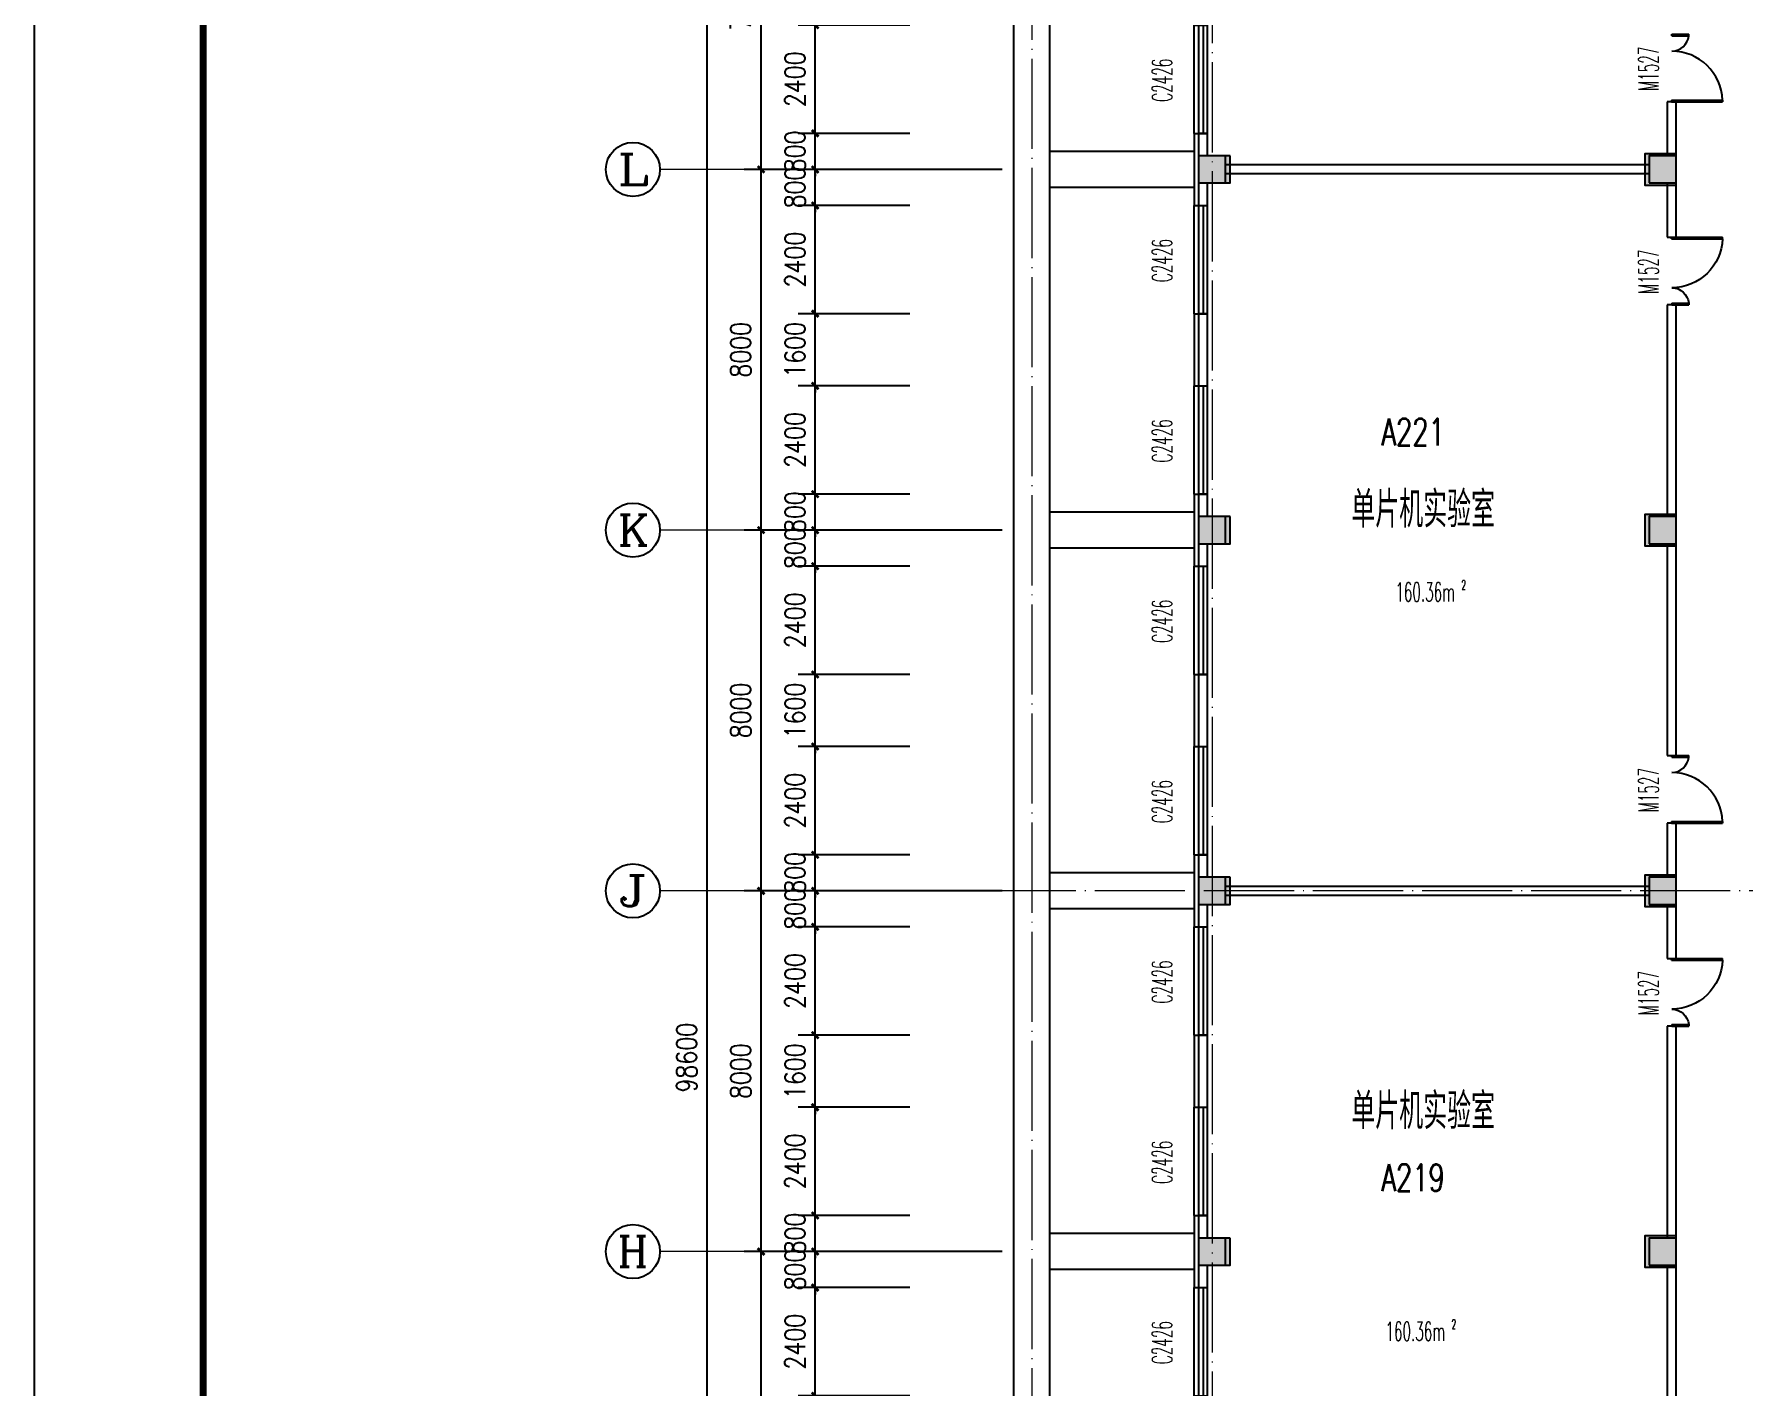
# Model space of a CAD drawing. Extents: x 1417642 to 3570900, y 124798 to 1191112.
# Drawn here: x 1417642 to 1455579, y 564771 to 594771 of the extents above; entities that cross this region are included whole.
import ezdxf
from ezdxf.enums import TextEntityAlignment as Align

# ---------------------------------------------------------------- set-up
doc = ezdxf.new("R2010")
doc.units = 0
doc.header["$LTSCALE"] = 1000
doc.header["$MEASUREMENT"] = 0
doc.linetypes.add('DOTE', pattern=[2.42, 2, -0.2, 0.02, -0.2])
doc.layers.get('0').update_dxf_attribs({"linetype": 'CONTINUOUS'})
doc.layers.get('Defpoints').update_dxf_attribs({"linetype": 'CONTINUOUS'})
for name, color, linetype in [('AXIS', 3, 'CONTINUOUS'), ('AXIS_TEXT', 7, 'CONTINUOUS'), ('colu', 2, 'CONTINUOUS'), ('COLUMN', 9, 'CONTINUOUS'), ('DOTE', 1, 'DOTE'), ('PUB_DIM', 3, 'CONTINUOUS'), ('PUB_HATCH', 8, 'CONTINUOUS'), ('PUB_TEXT', 40, 'CONTINUOUS'), ('PUB_TITLE', 4, 'CONTINUOUS'), ('SPACE', 7, 'CONTINUOUS'), ('STAIR', 2, 'CONTINUOUS'), ('SURFACE', 6, 'CONTINUOUS'), ('tiaozheng', 20, 'CONTINUOUS'), ('WALL', 4, 'CONTINUOUS'), ('WINDOW', 2, 'CONTINUOUS'), ('WINDOW_TEXT', 7, 'CONTINUOUS'), ('填充', 252, 'CONTINUOUS'), ('柱填充', 8, 'CONTINUOUS'), ('立面造型', 40, 'CONTINUOUS')]:
    doc.layers.add(name, color=color, linetype=linetype)
doc.styles.add('_TCH_AXIS', font='COMPLEX', dxfattribs={"bigfont": 'GBCBIG'})
doc.styles.add('_TCH_SPACE', font='ROMANS', dxfattribs={"width": 0.7, "height": 5, "bigfont": 'Z'})
doc.styles.add('_TCH_WINDOW', font='ROMANS.shx', dxfattribs={"width": 0.7, "height": 400, "bigfont": 'Z.shx'})
doc.styles.add('DIM_FONT', font='SIMPLEX.shx', dxfattribs={"width": 0.8})
doc.styles.add('Z', font='ROMANS', dxfattribs={"width": 0.7, "bigfont": 'Z'})
doc.dimstyles.new('DIMN150', dxfattribs={"dimscale": 1.5, "dimtxt": 300, "dimasz": 100, "dimexe": 250, "dimexo": 300, "dimgap": 150, "dimtad": 1, "dimdec": 0, "dimzin": 0, "dimdsep": 46, "dimtxsty": 'DIM_FONT', "dimblk": 'ARCHTICK', "dimcen": 0.09, "dimdle": 1.5, "dimclrt": 7, "dimazin": 2, "dimtfac": 1, "dimtdec": 0, "dimtix": 1, "dimtmove": 2, "dimatfit": 3, "dimldrblk": 'ARCHTICK', "dimfxl": 1, "dimtolj": 1, "dimtzin": 0, "dimarcsym": 0})

# ---------------------------------------------------------------- blocks, each defined once
blk = doc.blocks.new('896')
at = {"layer": '柱填充'}
h = blk.add_hatch(color=256, dxfattribs=at)
h.paths.add_polyline_path([(1580873, 568265), (1580873, 568965), (1580273, 568965), (1580273, 568265)])
h.paths.add_polyline_path([(1572873, 568265), (1572873, 568965), (1572273, 568965), (1572273, 568265)])
h.paths.add_polyline_path([(1564873, 568265), (1564873, 568965), (1564273, 568965), (1564273, 568265)])
h.paths.add_polyline_path([(1556873, 568265), (1556873, 568965), (1556273, 568965), (1556273, 568265)])
h.paths.add_polyline_path([(1546873, 568265), (1546873, 568965), (1546273, 568965), (1546273, 568265)])
h.paths.add_polyline_path([(1536873, 568265), (1536873, 568965), (1536273, 568965), (1536273, 568265)])
h.paths.add_polyline_path([(1533273, 568265), (1533273, 568965), (1532673, 568965), (1532673, 568265)])
h.paths.add_polyline_path([(1523273, 568365), (1523273, 568965), (1522673, 568965), (1522673, 568365)])
h.paths.add_polyline_path([(1590123, 558965), (1589423, 558965), (1589423, 558365), (1590123, 558365)])
h.paths.add_polyline_path([(1580923, 558365), (1580923, 559065), (1580223, 559065), (1580223, 558365)])
h.paths.add_polyline_path([(1572923, 558365), (1572923, 559065), (1572223, 559065), (1572223, 558365)])
h.paths.add_polyline_path([(1564923, 558365), (1564923, 559065), (1564223, 559065), (1564223, 558365)])
h.paths.add_polyline_path([(1556923, 558365), (1556923, 559065), (1556223, 559065), (1556223, 558365)])
h.paths.add_polyline_path([(1546923, 558365), (1546923, 559065), (1546223, 559065), (1546223, 558365)])
h.paths.add_polyline_path([(1536873, 558365), (1536873, 558965), (1536273, 558965), (1536273, 558365)])
h.paths.add_polyline_path([(1533273, 558365), (1533273, 558965), (1532673, 558965), (1532673, 558365)])
h.paths.add_polyline_path([(1523372, 558965), (1522672, 558965), (1522672, 558365), (1523372, 558365)])
h.paths.add_polyline_path([(1590123, 554765), (1590123, 555365), (1589523, 555365), (1589523, 554765)])
h.paths.add_polyline_path([(1580873, 554765), (1580873, 555365), (1580273, 555365), (1580273, 554765)])
h.paths.add_polyline_path([(1572873, 554765), (1572873, 555365), (1572273, 555365), (1572273, 554765)])
h.paths.add_polyline_path([(1564873, 554765), (1564873, 555365), (1564273, 555365), (1564273, 554765)])
h.paths.add_polyline_path([(1556873, 554765), (1556873, 555365), (1556273, 555365), (1556273, 554765)])
h.paths.add_polyline_path([(1546873, 554765), (1546873, 555365), (1546273, 555365), (1546273, 554765)])
h.paths.add_polyline_path([(1536873, 554765), (1536873, 555365), (1536273, 555365), (1536273, 554765)])
h.paths.add_polyline_path([(1533273, 554765), (1533273, 555365), (1532673, 555365), (1532673, 554765)])
h.paths.add_polyline_path([(1523372, 555365), (1522672, 555365), (1522672, 554765), (1523372, 554765)])
h.paths.add_polyline_path([(1590123, 546765), (1590123, 547365), (1589523, 547365), (1589523, 546765)])
h.paths.add_polyline_path([(1580873, 546765), (1580873, 547365), (1580273, 547365), (1580273, 546765)])
h.paths.add_polyline_path([(1572873, 546765), (1572873, 547365), (1572273, 547365), (1572273, 546765)])
h.paths.add_polyline_path([(1564873, 546765), (1564873, 547365), (1564273, 547365), (1564273, 546765)])
h.paths.add_polyline_path([(1556873, 546765), (1556873, 547365), (1556273, 547365), (1556273, 546765)])
h.paths.add_polyline_path([(1546873, 546715), (1546873, 547415), (1546173, 547415), (1546173, 546715)])
h.paths.add_polyline_path([(1536973, 546715), (1536973, 547415), (1536273, 547415), (1536273, 546715)])
h.paths.add_polyline_path([(1533273, 546715), (1533273, 547415), (1532573, 547415), (1532573, 546715)])
h.paths.add_polyline_path([(1523372, 547365), (1522672, 547365), (1522672, 546765), (1523372, 546765)])
h.paths.add_polyline_path([(1546873, 539365), (1546173, 539365), (1546173, 538765), (1546873, 538765)])
h.paths.add_polyline_path([(1536973, 538715), (1536973, 539415), (1536273, 539415), (1536273, 538715)])
h.paths.add_polyline_path([(1533273, 538715), (1533273, 539415), (1532573, 539415), (1532573, 538715)])
h.paths.add_polyline_path([(1523372, 539365), (1522672, 539365), (1522672, 538765), (1523372, 538765)])
h.paths.add_polyline_path([(1546873, 531365), (1546173, 531365), (1546173, 530765), (1546873, 530765)])
h.paths.add_polyline_path([(1536973, 530715), (1536973, 531415), (1536273, 531415), (1536273, 530715)])
h.paths.add_polyline_path([(1533273, 530715), (1533273, 531415), (1532573, 531415), (1532573, 530715)])
h.paths.add_polyline_path([(1523372, 531365), (1522672, 531365), (1522672, 530765), (1523372, 530765)])
h.paths.add_polyline_path([(1546873, 523365), (1546173, 523365), (1546173, 522765), (1546873, 522765)])
h.paths.add_polyline_path([(1536973, 522715), (1536973, 523415), (1536273, 523415), (1536273, 522715)])
h.paths.add_polyline_path([(1533273, 522715), (1533273, 523415), (1532573, 523415), (1532573, 522715)])
h.paths.add_polyline_path([(1523372, 523365), (1522672, 523365), (1522672, 522765), (1523372, 522765)])
h.paths.add_polyline_path([(1546873, 515365), (1546173, 515365), (1546173, 514765), (1546873, 514765)])
h.paths.add_polyline_path([(1536973, 514715), (1536973, 515415), (1536273, 515415), (1536273, 514715)])
h.paths.add_polyline_path([(1533273, 514715), (1533273, 515415), (1532573, 515415), (1532573, 514715)])
h.paths.add_polyline_path([(1523372, 515365), (1522672, 515365), (1522672, 514765), (1523372, 514765)])
h.paths.add_polyline_path([(1546873, 507365), (1546173, 507365), (1546173, 506765), (1546873, 506765)])
h.paths.add_polyline_path([(1536973, 506715), (1536973, 507415), (1536273, 507415), (1536273, 506715)])
h.paths.add_polyline_path([(1533273, 506715), (1533273, 507415), (1532573, 507415), (1532573, 506715)])
h.paths.add_polyline_path([(1523372, 507365), (1522672, 507365), (1522672, 506765), (1523372, 506765)])
h.paths.add_polyline_path([(1546873, 499365), (1546173, 499365), (1546173, 498765), (1546873, 498765)])
h.paths.add_polyline_path([(1536973, 498715), (1536973, 499415), (1536273, 499415), (1536273, 498715)])
h.paths.add_polyline_path([(1533273, 498715), (1533273, 499415), (1532573, 499415), (1532573, 498715)])
h.paths.add_polyline_path([(1523372, 499365), (1522672, 499365), (1522672, 498765), (1523372, 498765)])
h.paths.add_polyline_path([(1546873, 490765), (1546873, 491365), (1546273, 491365), (1546273, 490765)])
h.paths.add_polyline_path([(1536873, 490765), (1536873, 491365), (1536273, 491365), (1536273, 490765)])
h.paths.add_polyline_path([(1533273, 490765), (1533273, 491365), (1532673, 491365), (1532673, 490765)])
h.paths.add_polyline_path([(1523273, 490765), (1523273, 491365), (1522673, 491365), (1522673, 490765)])
at = {"layer": 'colu'}
for points in [[(1523372, 539365), (1522672, 539365), (1522672, 538765), (1523372, 538765)], [(1533273, 538715), (1533273, 539415), (1532573, 539415), (1532573, 538715)], [(1523372, 531365), (1522672, 531365), (1522672, 530765), (1523372, 530765)], [(1533273, 530715), (1533273, 531415), (1532573, 531415), (1532573, 530715)], [(1523372, 523365), (1522672, 523365), (1522672, 522765), (1523372, 522765)], [(1533273, 522715), (1533273, 523415), (1532573, 523415), (1532573, 522715)], [(1523372, 515365), (1522672, 515365), (1522672, 514765), (1523372, 514765)], [(1533273, 514715), (1533273, 515415), (1532573, 515415), (1532573, 514715)]]:
    blk.add_lwpolyline(points, close=True, dxfattribs=at)
blk = doc.blocks.new('_ArchTick')
at = {"color": 0, "linetype": 'ByBlock', "const_width": 0.4}
blk.add_lwpolyline([(-0.5, -0.5), (0.5, 0.5)], dxfattribs=at)
blk = doc.blocks.new('*D2823')
at = {"layer": 'Defpoints', "color": 0}
for p in [(1432572, 621371), (1436080, 621371), (1436080, 522771)]:
    blk.add_point(p, dxfattribs=at)
at = {"layer": 'PUB_DIM', "color": 0, "lineweight": -2}
for p, q in [((1435630, 621371), (1432197, 621371)), ((1432572, 522769), (1432572, 621373)), ((1435630, 522771), (1432197, 522771))]:
    blk.add_line(p, q, dxfattribs=at)
at = {"layer": 'PUB_DIM', "color": 0, "lineweight": -2, "xscale": 150, "yscale": 150, "zscale": 150}
for p, rotation in [((1432572, 621371), 90), ((1432572, 522771), 270)]:
    blk.add_blockref('_ArchTick', p, dxfattribs=dict(at, rotation=rotation))
at = {"layer": 'PUB_DIM', "color": 7, "insert": (1432122, 572071), "char_height": 450, "attachment_point": 5, "rotation": 90, "style": 'DIM_FONT'}
blk.add_mtext('\\A1;98600', dxfattribs=at)
blk = doc.blocks.new('*D2828')
at = {"layer": 'AXIS', "color": 0, "lineweight": -2}
for p, q in [((1439121, 599171), (1433397, 599171)), ((1433772, 591769), (1433772, 599173)), ((1439121, 591771), (1433397, 591771))]:
    blk.add_line(p, q, dxfattribs=at)
at = {"layer": 'Defpoints', "color": 0}
for p in [(1433772, 599171), (1439571, 599171), (1439571, 591771)]:
    blk.add_point(p, dxfattribs=at)
at = {"layer": 'AXIS', "color": 0, "lineweight": -2, "xscale": 150, "yscale": 150, "zscale": 150}
for p, rotation in [((1433772, 599171), 90), ((1433772, 591771), 270)]:
    blk.add_blockref('_ArchTick', p, dxfattribs=dict(at, rotation=rotation))
at = {"layer": 'AXIS', "color": 7, "insert": (1433322, 595471), "char_height": 450, "attachment_point": 5, "rotation": 90, "style": 'DIM_FONT'}
blk.add_mtext('\\A1;7400', dxfattribs=at)
blk = doc.blocks.new('*D2829')
at = {"layer": 'AXIS', "color": 0, "lineweight": -2}
for p, q in [((1439121, 591771), (1433397, 591771)), ((1433772, 583769), (1433772, 591773)), ((1439121, 583771), (1433397, 583771))]:
    blk.add_line(p, q, dxfattribs=at)
at = {"layer": 'Defpoints', "color": 0}
for p in [(1433772, 591771), (1439571, 591771), (1439571, 583771)]:
    blk.add_point(p, dxfattribs=at)
at = {"layer": 'AXIS', "color": 0, "lineweight": -2, "xscale": 150, "yscale": 150, "zscale": 150}
for p, rotation in [((1433772, 591771), 90), ((1433772, 583771), 270)]:
    blk.add_blockref('_ArchTick', p, dxfattribs=dict(at, rotation=rotation))
at = {"layer": 'AXIS', "color": 7, "insert": (1433322, 587771), "char_height": 450, "attachment_point": 5, "rotation": 90, "style": 'DIM_FONT'}
blk.add_mtext('\\A1;8000', dxfattribs=at)
blk = doc.blocks.new('*D2830')
at = {"layer": 'AXIS', "color": 0, "lineweight": -2}
for p, q in [((1439121, 583771), (1433397, 583771)), ((1433772, 575769), (1433772, 583773)), ((1439121, 575771), (1433397, 575771))]:
    blk.add_line(p, q, dxfattribs=at)
at = {"layer": 'Defpoints', "color": 0}
for p in [(1433772, 583771), (1439571, 583771), (1439571, 575771)]:
    blk.add_point(p, dxfattribs=at)
at = {"layer": 'AXIS', "color": 0, "lineweight": -2, "xscale": 150, "yscale": 150, "zscale": 150}
for p, rotation in [((1433772, 583771), 90), ((1433772, 575771), 270)]:
    blk.add_blockref('_ArchTick', p, dxfattribs=dict(at, rotation=rotation))
at = {"layer": 'AXIS', "color": 7, "insert": (1433322, 579771), "char_height": 450, "attachment_point": 5, "rotation": 90, "style": 'DIM_FONT'}
blk.add_mtext('\\A1;8000', dxfattribs=at)
blk = doc.blocks.new('*D2831')
at = {"layer": 'AXIS', "color": 0, "lineweight": -2}
for p, q in [((1439121, 575771), (1433397, 575771)), ((1433772, 567769), (1433772, 575773)), ((1439121, 567771), (1433397, 567771))]:
    blk.add_line(p, q, dxfattribs=at)
at = {"layer": 'Defpoints', "color": 0}
for p in [(1433772, 575771), (1439571, 575771), (1439571, 567771)]:
    blk.add_point(p, dxfattribs=at)
at = {"layer": 'AXIS', "color": 0, "lineweight": -2, "xscale": 150, "yscale": 150, "zscale": 150}
for p, rotation in [((1433772, 575771), 90), ((1433772, 567771), 270)]:
    blk.add_blockref('_ArchTick', p, dxfattribs=dict(at, rotation=rotation))
at = {"layer": 'AXIS', "color": 7, "insert": (1433322, 571771), "char_height": 450, "attachment_point": 5, "rotation": 90, "style": 'DIM_FONT'}
blk.add_mtext('\\A1;8000', dxfattribs=at)
blk = doc.blocks.new('*D2832')
at = {"layer": 'AXIS', "color": 0, "lineweight": -2}
for p, q in [((1439121, 567771), (1433397, 567771)), ((1433772, 559769), (1433772, 567773)), ((1439121, 559771), (1433397, 559771))]:
    blk.add_line(p, q, dxfattribs=at)
at = {"layer": 'Defpoints', "color": 0}
for p in [(1433772, 567771), (1439571, 567771), (1439571, 559771)]:
    blk.add_point(p, dxfattribs=at)
at = {"layer": 'AXIS', "color": 0, "lineweight": -2, "xscale": 150, "yscale": 150, "zscale": 150}
for p, rotation in [((1433772, 567771), 90), ((1433772, 559771), 270)]:
    blk.add_blockref('_ArchTick', p, dxfattribs=dict(at, rotation=rotation))
at = {"layer": 'AXIS', "color": 7, "insert": (1433322, 563771), "char_height": 450, "attachment_point": 5, "rotation": 90, "style": 'DIM_FONT'}
blk.add_mtext('\\A1;8000', dxfattribs=at)
blk = doc.blocks.new('*D2843')
at = {"layer": 'Defpoints', "color": 0}
for p in [(1434972, 594971), (1437521, 594971), (1437521, 592571)]:
    blk.add_point(p, dxfattribs=at)
at = {"layer": 'PUB_DIM', "color": 0, "lineweight": -2}
for p, q in [((1437071, 594971), (1434597, 594971)), ((1434972, 592569), (1434972, 594973)), ((1437071, 592571), (1434597, 592571))]:
    blk.add_line(p, q, dxfattribs=at)
at = {"layer": 'PUB_DIM', "color": 0, "lineweight": -2, "xscale": 150, "yscale": 150, "zscale": 150}
for p, rotation in [((1434972, 594971), 90), ((1434972, 592571), 270)]:
    blk.add_blockref('_ArchTick', p, dxfattribs=dict(at, rotation=rotation))
at = {"layer": 'PUB_DIM', "color": 7, "insert": (1434522, 593771), "char_height": 450, "attachment_point": 5, "rotation": 90, "style": 'DIM_FONT'}
blk.add_mtext('\\A1;2400', dxfattribs=at)
blk = doc.blocks.new('*D2844')
at = {"layer": 'Defpoints', "color": 0}
for p in [(1434972, 592571), (1437521, 592571), (1437521, 591771)]:
    blk.add_point(p, dxfattribs=at)
at = {"layer": 'PUB_DIM', "color": 0, "lineweight": -2}
for p, q in [((1437071, 592571), (1434597, 592571)), ((1434972, 592571), (1434972, 592721)), ((1434972, 591771), (1434972, 592571)), ((1437071, 591771), (1434597, 591771)), ((1434972, 591771), (1434972, 591621))]:
    blk.add_line(p, q, dxfattribs=at)
at = {"layer": 'PUB_DIM', "color": 0, "lineweight": -2, "xscale": 150, "yscale": 150, "zscale": 150}
for p, rotation in [((1434972, 592571), 270), ((1434972, 591771), 90)]:
    blk.add_blockref('_ArchTick', p, dxfattribs=dict(at, rotation=rotation))
at = {"layer": 'PUB_DIM', "color": 7, "insert": (1434522, 592171), "char_height": 450, "attachment_point": 5, "rotation": 90, "style": 'DIM_FONT'}
blk.add_mtext('\\A1;800', dxfattribs=at)
blk = doc.blocks.new('*D2845')
at = {"layer": 'Defpoints', "color": 0}
for p in [(1434972, 591771), (1437521, 591771), (1437521, 590971)]:
    blk.add_point(p, dxfattribs=at)
at = {"layer": 'PUB_DIM', "color": 0, "lineweight": -2}
for p, q in [((1434972, 591771), (1434972, 591921)), ((1437071, 591771), (1434597, 591771)), ((1434972, 590971), (1434972, 591771)), ((1437071, 590971), (1434597, 590971)), ((1434972, 590971), (1434972, 590821))]:
    blk.add_line(p, q, dxfattribs=at)
at = {"layer": 'PUB_DIM', "color": 0, "lineweight": -2, "xscale": 150, "yscale": 150, "zscale": 150}
for p, rotation in [((1434972, 591771), 270), ((1434972, 590971), 90)]:
    blk.add_blockref('_ArchTick', p, dxfattribs=dict(at, rotation=rotation))
at = {"layer": 'PUB_DIM', "color": 7, "insert": (1434522, 591371), "char_height": 450, "attachment_point": 5, "rotation": 90, "style": 'DIM_FONT'}
blk.add_mtext('\\A1;800', dxfattribs=at)
blk = doc.blocks.new('*D2846')
at = {"layer": 'Defpoints', "color": 0}
for p in [(1434972, 590971), (1437521, 590971), (1437521, 588571)]:
    blk.add_point(p, dxfattribs=at)
at = {"layer": 'PUB_DIM', "color": 0, "lineweight": -2}
for p, q in [((1437071, 590971), (1434597, 590971)), ((1434972, 588569), (1434972, 590973)), ((1437071, 588571), (1434597, 588571))]:
    blk.add_line(p, q, dxfattribs=at)
at = {"layer": 'PUB_DIM', "color": 0, "lineweight": -2, "xscale": 150, "yscale": 150, "zscale": 150}
for p, rotation in [((1434972, 590971), 90), ((1434972, 588571), 270)]:
    blk.add_blockref('_ArchTick', p, dxfattribs=dict(at, rotation=rotation))
at = {"layer": 'PUB_DIM', "color": 7, "insert": (1434522, 589771), "char_height": 450, "attachment_point": 5, "rotation": 90, "style": 'DIM_FONT'}
blk.add_mtext('\\A1;2400', dxfattribs=at)
blk = doc.blocks.new('*D2847')
at = {"layer": 'Defpoints', "color": 0}
for p in [(1434972, 588571), (1437521, 588571), (1437521, 586971)]:
    blk.add_point(p, dxfattribs=at)
at = {"layer": 'PUB_DIM', "color": 0, "lineweight": -2}
for p, q in [((1437071, 588571), (1434597, 588571)), ((1434972, 588571), (1434972, 588721)), ((1434972, 586971), (1434972, 588571)), ((1437071, 586971), (1434597, 586971)), ((1434972, 586971), (1434972, 586821))]:
    blk.add_line(p, q, dxfattribs=at)
at = {"layer": 'PUB_DIM', "color": 0, "lineweight": -2, "xscale": 150, "yscale": 150, "zscale": 150}
for p, rotation in [((1434972, 588571), 270), ((1434972, 586971), 90)]:
    blk.add_blockref('_ArchTick', p, dxfattribs=dict(at, rotation=rotation))
at = {"layer": 'PUB_DIM', "color": 7, "insert": (1434522, 587771), "char_height": 450, "attachment_point": 5, "rotation": 90, "style": 'DIM_FONT'}
blk.add_mtext('\\A1;1600', dxfattribs=at)
blk = doc.blocks.new('*D2848')
at = {"layer": 'Defpoints', "color": 0}
for p in [(1434972, 586971), (1437521, 586971), (1437521, 584571)]:
    blk.add_point(p, dxfattribs=at)
at = {"layer": 'PUB_DIM', "color": 0, "lineweight": -2}
for p, q in [((1437071, 586971), (1434597, 586971)), ((1434972, 584569), (1434972, 586973)), ((1437071, 584571), (1434597, 584571))]:
    blk.add_line(p, q, dxfattribs=at)
at = {"layer": 'PUB_DIM', "color": 0, "lineweight": -2, "xscale": 150, "yscale": 150, "zscale": 150}
for p, rotation in [((1434972, 586971), 90), ((1434972, 584571), 270)]:
    blk.add_blockref('_ArchTick', p, dxfattribs=dict(at, rotation=rotation))
at = {"layer": 'PUB_DIM', "color": 7, "insert": (1434522, 585771), "char_height": 450, "attachment_point": 5, "rotation": 90, "style": 'DIM_FONT'}
blk.add_mtext('\\A1;2400', dxfattribs=at)
blk = doc.blocks.new('*D2849')
at = {"layer": 'Defpoints', "color": 0}
for p in [(1434972, 584571), (1437521, 584571), (1437521, 583771)]:
    blk.add_point(p, dxfattribs=at)
at = {"layer": 'PUB_DIM', "color": 0, "lineweight": -2}
for p, q in [((1434972, 584571), (1434972, 584721)), ((1437071, 584571), (1434597, 584571)), ((1434972, 583771), (1434972, 584571)), ((1437071, 583771), (1434597, 583771)), ((1434972, 583771), (1434972, 583621))]:
    blk.add_line(p, q, dxfattribs=at)
at = {"layer": 'PUB_DIM', "color": 0, "lineweight": -2, "xscale": 150, "yscale": 150, "zscale": 150}
for p, rotation in [((1434972, 584571), 270), ((1434972, 583771), 90)]:
    blk.add_blockref('_ArchTick', p, dxfattribs=dict(at, rotation=rotation))
at = {"layer": 'PUB_DIM', "color": 7, "insert": (1434522, 584171), "char_height": 450, "attachment_point": 5, "rotation": 90, "style": 'DIM_FONT'}
blk.add_mtext('\\A1;800', dxfattribs=at)
blk = doc.blocks.new('*D2850')
at = {"layer": 'Defpoints', "color": 0}
for p in [(1434972, 583771), (1437521, 583771), (1437521, 582971)]:
    blk.add_point(p, dxfattribs=at)
at = {"layer": 'PUB_DIM', "color": 0, "lineweight": -2}
for p, q in [((1434972, 583771), (1434972, 583921)), ((1437071, 583771), (1434597, 583771)), ((1434972, 582971), (1434972, 583771)), ((1437071, 582971), (1434597, 582971)), ((1434972, 582971), (1434972, 582821))]:
    blk.add_line(p, q, dxfattribs=at)
at = {"layer": 'PUB_DIM', "color": 0, "lineweight": -2, "xscale": 150, "yscale": 150, "zscale": 150}
for p, rotation in [((1434972, 583771), 270), ((1434972, 582971), 90)]:
    blk.add_blockref('_ArchTick', p, dxfattribs=dict(at, rotation=rotation))
at = {"layer": 'PUB_DIM', "color": 7, "insert": (1434522, 583371), "char_height": 450, "attachment_point": 5, "rotation": 90, "style": 'DIM_FONT'}
blk.add_mtext('\\A1;800', dxfattribs=at)
blk = doc.blocks.new('*D2851')
at = {"layer": 'Defpoints', "color": 0}
for p in [(1434972, 582971), (1437521, 582971), (1437521, 580571)]:
    blk.add_point(p, dxfattribs=at)
at = {"layer": 'PUB_DIM', "color": 0, "lineweight": -2}
for p, q in [((1437071, 582971), (1434597, 582971)), ((1434972, 580569), (1434972, 582973)), ((1437071, 580571), (1434597, 580571))]:
    blk.add_line(p, q, dxfattribs=at)
at = {"layer": 'PUB_DIM', "color": 0, "lineweight": -2, "xscale": 150, "yscale": 150, "zscale": 150}
for p, rotation in [((1434972, 582971), 90), ((1434972, 580571), 270)]:
    blk.add_blockref('_ArchTick', p, dxfattribs=dict(at, rotation=rotation))
at = {"layer": 'PUB_DIM', "color": 7, "insert": (1434522, 581771), "char_height": 450, "attachment_point": 5, "rotation": 90, "style": 'DIM_FONT'}
blk.add_mtext('\\A1;2400', dxfattribs=at)
blk = doc.blocks.new('*D2852')
at = {"layer": 'Defpoints', "color": 0}
for p in [(1434972, 580571), (1437521, 580571), (1437521, 578971)]:
    blk.add_point(p, dxfattribs=at)
at = {"layer": 'PUB_DIM', "color": 0, "lineweight": -2}
for p, q in [((1437071, 580571), (1434597, 580571)), ((1434972, 580571), (1434972, 580721)), ((1434972, 578971), (1434972, 580571)), ((1437071, 578971), (1434597, 578971)), ((1434972, 578971), (1434972, 578821))]:
    blk.add_line(p, q, dxfattribs=at)
at = {"layer": 'PUB_DIM', "color": 0, "lineweight": -2, "xscale": 150, "yscale": 150, "zscale": 150}
for p, rotation in [((1434972, 580571), 270), ((1434972, 578971), 90)]:
    blk.add_blockref('_ArchTick', p, dxfattribs=dict(at, rotation=rotation))
at = {"layer": 'PUB_DIM', "color": 7, "insert": (1434522, 579771), "char_height": 450, "attachment_point": 5, "rotation": 90, "style": 'DIM_FONT'}
blk.add_mtext('\\A1;1600', dxfattribs=at)
blk = doc.blocks.new('*D2853')
at = {"layer": 'Defpoints', "color": 0}
for p in [(1434972, 578971), (1437521, 578971), (1437521, 576571)]:
    blk.add_point(p, dxfattribs=at)
at = {"layer": 'PUB_DIM', "color": 0, "lineweight": -2}
for p, q in [((1437071, 578971), (1434597, 578971)), ((1434972, 576569), (1434972, 578973)), ((1437071, 576571), (1434597, 576571))]:
    blk.add_line(p, q, dxfattribs=at)
at = {"layer": 'PUB_DIM', "color": 0, "lineweight": -2, "xscale": 150, "yscale": 150, "zscale": 150}
for p, rotation in [((1434972, 578971), 90), ((1434972, 576571), 270)]:
    blk.add_blockref('_ArchTick', p, dxfattribs=dict(at, rotation=rotation))
at = {"layer": 'PUB_DIM', "color": 7, "insert": (1434522, 577771), "char_height": 450, "attachment_point": 5, "rotation": 90, "style": 'DIM_FONT'}
blk.add_mtext('\\A1;2400', dxfattribs=at)
blk = doc.blocks.new('*D2854')
at = {"layer": 'Defpoints', "color": 0}
for p in [(1434972, 576571), (1437521, 576571), (1437521, 575771)]:
    blk.add_point(p, dxfattribs=at)
at = {"layer": 'PUB_DIM', "color": 0, "lineweight": -2}
for p, q in [((1434972, 576571), (1434972, 576721)), ((1437071, 576571), (1434597, 576571)), ((1434972, 575771), (1434972, 576571)), ((1437071, 575771), (1434597, 575771)), ((1434972, 575771), (1434972, 575621))]:
    blk.add_line(p, q, dxfattribs=at)
at = {"layer": 'PUB_DIM', "color": 0, "lineweight": -2, "xscale": 150, "yscale": 150, "zscale": 150}
for p, rotation in [((1434972, 576571), 270), ((1434972, 575771), 90)]:
    blk.add_blockref('_ArchTick', p, dxfattribs=dict(at, rotation=rotation))
at = {"layer": 'PUB_DIM', "color": 7, "insert": (1434522, 576171), "char_height": 450, "attachment_point": 5, "rotation": 90, "style": 'DIM_FONT'}
blk.add_mtext('\\A1;800', dxfattribs=at)
blk = doc.blocks.new('*D2855')
at = {"layer": 'Defpoints', "color": 0}
for p in [(1434972, 575771), (1437521, 575771), (1437521, 574971)]:
    blk.add_point(p, dxfattribs=at)
at = {"layer": 'PUB_DIM', "color": 0, "lineweight": -2}
for p, q in [((1434972, 575771), (1434972, 575921)), ((1437071, 575771), (1434597, 575771)), ((1434972, 574971), (1434972, 575771)), ((1437071, 574971), (1434597, 574971)), ((1434972, 574971), (1434972, 574821))]:
    blk.add_line(p, q, dxfattribs=at)
at = {"layer": 'PUB_DIM', "color": 0, "lineweight": -2, "xscale": 150, "yscale": 150, "zscale": 150}
for p, rotation in [((1434972, 575771), 270), ((1434972, 574971), 90)]:
    blk.add_blockref('_ArchTick', p, dxfattribs=dict(at, rotation=rotation))
at = {"layer": 'PUB_DIM', "color": 7, "insert": (1434522, 575371), "char_height": 450, "attachment_point": 5, "rotation": 90, "style": 'DIM_FONT'}
blk.add_mtext('\\A1;800', dxfattribs=at)
blk = doc.blocks.new('*D2856')
at = {"layer": 'Defpoints', "color": 0}
for p in [(1434972, 574971), (1437521, 574971), (1437521, 572571)]:
    blk.add_point(p, dxfattribs=at)
at = {"layer": 'PUB_DIM', "color": 0, "lineweight": -2}
for p, q in [((1437071, 574971), (1434597, 574971)), ((1434972, 572569), (1434972, 574973)), ((1437071, 572571), (1434597, 572571))]:
    blk.add_line(p, q, dxfattribs=at)
at = {"layer": 'PUB_DIM', "color": 0, "lineweight": -2, "xscale": 150, "yscale": 150, "zscale": 150}
for p, rotation in [((1434972, 574971), 90), ((1434972, 572571), 270)]:
    blk.add_blockref('_ArchTick', p, dxfattribs=dict(at, rotation=rotation))
at = {"layer": 'PUB_DIM', "color": 7, "insert": (1434522, 573771), "char_height": 450, "attachment_point": 5, "rotation": 90, "style": 'DIM_FONT'}
blk.add_mtext('\\A1;2400', dxfattribs=at)
blk = doc.blocks.new('*D2857')
at = {"layer": 'Defpoints', "color": 0}
for p in [(1434972, 572571), (1437521, 572571), (1437521, 570971)]:
    blk.add_point(p, dxfattribs=at)
at = {"layer": 'PUB_DIM', "color": 0, "lineweight": -2}
for p, q in [((1437071, 572571), (1434597, 572571)), ((1434972, 572571), (1434972, 572721)), ((1434972, 570971), (1434972, 572571)), ((1437071, 570971), (1434597, 570971)), ((1434972, 570971), (1434972, 570821))]:
    blk.add_line(p, q, dxfattribs=at)
at = {"layer": 'PUB_DIM', "color": 0, "lineweight": -2, "xscale": 150, "yscale": 150, "zscale": 150}
for p, rotation in [((1434972, 572571), 270), ((1434972, 570971), 90)]:
    blk.add_blockref('_ArchTick', p, dxfattribs=dict(at, rotation=rotation))
at = {"layer": 'PUB_DIM', "color": 7, "insert": (1434522, 571771), "char_height": 450, "attachment_point": 5, "rotation": 90, "style": 'DIM_FONT'}
blk.add_mtext('\\A1;1600', dxfattribs=at)
blk = doc.blocks.new('*D2858')
at = {"layer": 'Defpoints', "color": 0}
for p in [(1434972, 570971), (1437521, 570971), (1437521, 568571)]:
    blk.add_point(p, dxfattribs=at)
at = {"layer": 'PUB_DIM', "color": 0, "lineweight": -2}
for p, q in [((1437071, 570971), (1434597, 570971)), ((1434972, 568569), (1434972, 570973)), ((1437071, 568571), (1434597, 568571))]:
    blk.add_line(p, q, dxfattribs=at)
at = {"layer": 'PUB_DIM', "color": 0, "lineweight": -2, "xscale": 150, "yscale": 150, "zscale": 150}
for p, rotation in [((1434972, 570971), 90), ((1434972, 568571), 270)]:
    blk.add_blockref('_ArchTick', p, dxfattribs=dict(at, rotation=rotation))
at = {"layer": 'PUB_DIM', "color": 7, "insert": (1434522, 569771), "char_height": 450, "attachment_point": 5, "rotation": 90, "style": 'DIM_FONT'}
blk.add_mtext('\\A1;2400', dxfattribs=at)
blk = doc.blocks.new('*D2859')
at = {"layer": 'Defpoints', "color": 0}
for p in [(1434972, 568571), (1437521, 568571), (1437521, 567771)]:
    blk.add_point(p, dxfattribs=at)
at = {"layer": 'PUB_DIM', "color": 0, "lineweight": -2}
for p, q in [((1434972, 568571), (1434972, 568721)), ((1437071, 568571), (1434597, 568571)), ((1434972, 567771), (1434972, 568571)), ((1437071, 567771), (1434597, 567771)), ((1434972, 567771), (1434972, 567621))]:
    blk.add_line(p, q, dxfattribs=at)
at = {"layer": 'PUB_DIM', "color": 0, "lineweight": -2, "xscale": 150, "yscale": 150, "zscale": 150}
for p, rotation in [((1434972, 568571), 270), ((1434972, 567771), 90)]:
    blk.add_blockref('_ArchTick', p, dxfattribs=dict(at, rotation=rotation))
at = {"layer": 'PUB_DIM', "color": 7, "insert": (1434522, 568171), "char_height": 450, "attachment_point": 5, "rotation": 90, "style": 'DIM_FONT'}
blk.add_mtext('\\A1;800', dxfattribs=at)
blk = doc.blocks.new('*D2860')
at = {"layer": 'Defpoints', "color": 0}
for p in [(1434972, 567771), (1437521, 567771), (1437521, 566971)]:
    blk.add_point(p, dxfattribs=at)
at = {"layer": 'PUB_DIM', "color": 0, "lineweight": -2}
for p, q in [((1434972, 567771), (1434972, 567921)), ((1437071, 567771), (1434597, 567771)), ((1434972, 566971), (1434972, 567771)), ((1437071, 566971), (1434597, 566971)), ((1434972, 566971), (1434972, 566821))]:
    blk.add_line(p, q, dxfattribs=at)
at = {"layer": 'PUB_DIM', "color": 0, "lineweight": -2, "xscale": 150, "yscale": 150, "zscale": 150}
for p, rotation in [((1434972, 567771), 270), ((1434972, 566971), 90)]:
    blk.add_blockref('_ArchTick', p, dxfattribs=dict(at, rotation=rotation))
at = {"layer": 'PUB_DIM', "color": 7, "insert": (1434522, 567371), "char_height": 450, "attachment_point": 5, "rotation": 90, "style": 'DIM_FONT'}
blk.add_mtext('\\A1;800', dxfattribs=at)
blk = doc.blocks.new('*D2861')
at = {"layer": 'Defpoints', "color": 0}
for p in [(1434972, 566971), (1437521, 566971), (1437521, 564571)]:
    blk.add_point(p, dxfattribs=at)
at = {"layer": 'PUB_DIM', "color": 0, "lineweight": -2}
for p, q in [((1437071, 566971), (1434597, 566971)), ((1434972, 564569), (1434972, 566973)), ((1437071, 564571), (1434597, 564571))]:
    blk.add_line(p, q, dxfattribs=at)
at = {"layer": 'PUB_DIM', "color": 0, "lineweight": -2, "xscale": 150, "yscale": 150, "zscale": 150}
for p, rotation in [((1434972, 566971), 90), ((1434972, 564571), 270)]:
    blk.add_blockref('_ArchTick', p, dxfattribs=dict(at, rotation=rotation))
at = {"layer": 'PUB_DIM', "color": 7, "insert": (1434522, 565771), "char_height": 450, "attachment_point": 5, "rotation": 90, "style": 'DIM_FONT'}
blk.add_mtext('\\A1;2400', dxfattribs=at)
blk = doc.blocks.new('_FZH')
blk.add_lwpolyline([(-0.5, -0.5), (0.5, -0.5), (0.5, 0.5), (-0.5, 0.5)], close=True)
at = {"layer": 'PUB_HATCH'}
blk.add_solid([(-0.5, -0.5), (0.5, -0.5), (-0.5, 0.5), (0.5, 0.5)], dxfattribs=at)
blk = doc.blocks.new('$TCHSYS$WIN2D')
for p, q in [((-0.5, 0.5), (0.5, 0.5)), ((-0.5, 0.5), (-0.5, -0.5)), ((0.5, 0.5), (0.5, -0.5)), ((0.5, 0.167), (-0.5, 0.167)), ((0.5, -0.167), (-0.5, -0.167)), ((-0.5, -0.5), (0.5, -0.5))]:
    blk.add_line(p, q)
blk = doc.blocks.new('$DorLib2D$00000225')
at = {"color": 0}
for p, q in [((0.475, -0.001), (0.475, 0.752)), ((0.475, 0.752), (0.5, 0.752)), ((0.5, -0.001), (0.5, 0.752)), ((-0.5, 0), (-0.5, 0.252)), ((-0.475, 0.252), (-0.5, 0.252)), ((-0.475, 0), (-0.475, 0.252)), ((-0.475, 0), (-0.5, 0)), ((0.475, -0.001), (0.5, -0.001))]:
    blk.add_line(p, q, dxfattribs=at)
for centre, radius, start, end in [((0.505, -0.002), 0.755, 92.2493, 179.7238), ((-0.501, 0.003), 0.251, 359.7899, 84.0974)]:
    blk.add_arc(centre, radius, start, end, dxfattribs=at)

msp = doc.modelspace()

# ---------------------------------------------------------------- linework, layer by layer
at = {"layer": 'AXIS', "lineweight": 0}
for p, q in [((1437375.8, 591770.9, 0), (1431527.3, 591770.9, 0)), ((1437375.8, 583770.9, 0), (1431527.3, 583770.9, 0)), ((1437375.8, 575770.9, 0), (1431527.3, 575770.9, 0)), ((1437375.8, 567770.9, 0), (1431527.3, 567770.9, 0))]:
    msp.add_line(p, q, dxfattribs=at)
at = {"layer": 'AXIS'}
for centre in [(1430927.3, 591770.9), (1430927.3, 583770.9), (1430927.3, 575770.9), (1430927.3, 567770.9)]:
    msp.add_circle(centre, 600, dxfattribs=at)
at = {"layer": 'DOTE', "lineweight": 0, "elevation": 0}
for points in [[(1439778.7, 625685.4), (1439778.7, 515570.4)], [(1443778.7, 625610.7), (1443778.7, 515570.4)], [(1467378.7, 575770.9), (1432052.3, 575770.9)]]:
    msp.add_lwpolyline(points, dxfattribs=at)
at = {"layer": 'PUB_TITLE'}
msp.add_lwpolyline([(1417642.3, 507748.4), (1618342.3, 507748.4), (1618342.3, 633898.4), (1417642.3, 633898.4)], close=True, dxfattribs=at)
at = {"layer": 'PUB_TITLE', "const_width": 150}
msp.add_lwpolyline([(1421392.3, 509248.4), (1616842.3, 509248.4), (1616842.3, 632398.4), (1421392.3, 632398.4)], close=True, dxfattribs=at)
at = {"layer": 'STAIR'}
for p, q in [((1440178.7, 542770.9, 0), (1440178.7, 599370.9, 0)), ((1443378.7, 592170.9, 0), (1440178.7, 592170.9, 0)), ((1443378.7, 591370.9, 0), (1440178.7, 591370.9, 0)), ((1443378.7, 584170.9, 0), (1440178.7, 584170.9, 0)), ((1443378.7, 583370.9, 0), (1440178.7, 583370.9, 0)), ((1443378.7, 576170.9, 0), (1440178.7, 576170.9, 0)), ((1443378.7, 575370.9, 0), (1440178.7, 575370.9, 0)), ((1443378.7, 568170.9, 0), (1440178.7, 568170.9, 0)), ((1443378.7, 567370.9, 0), (1440178.7, 567370.9, 0))]:
    msp.add_line(p, q, dxfattribs=at)
at = {"layer": 'SURFACE'}
for p, q in [((1443378.7, 592570.9), (1443478.7, 592570.9)), ((1443378.7, 592570.9), (1443378.7, 591770.9)), ((1443378.7, 591770.9), (1443378.7, 590970.9)), ((1443378.7, 590970.9), (1443478.7, 590970.9)), ((1443378.7, 588570.9), (1443478.7, 588570.9)), ((1443378.7, 588570.9), (1443378.7, 586970.9)), ((1443378.7, 586970.9), (1443478.7, 586970.9)), ((1443378.7, 584570.9), (1443478.7, 584570.9)), ((1443378.7, 584570.9), (1443378.7, 583770.9)), ((1443378.7, 583970.9), (1443378.7, 582970.9)), ((1443378.7, 582970.9), (1443478.7, 582970.9)), ((1443378.7, 580570.9), (1443478.7, 580570.9)), ((1443378.7, 580570.9), (1443378.7, 578970.9)), ((1443378.7, 578970.9), (1443478.7, 578970.9)), ((1443378.7, 576570.9), (1443478.7, 576570.9)), ((1443378.7, 576570.9), (1443378.7, 575770.9)), ((1443378.7, 575770.9), (1443378.7, 574970.9)), ((1443378.7, 574970.9), (1443478.7, 574970.9)), ((1443378.7, 572570.9), (1443478.7, 572570.9)), ((1443378.7, 572570.9), (1443378.7, 570970.9)), ((1443378.7, 570970.9), (1443478.7, 570970.9)), ((1443378.7, 568570.9), (1443478.7, 568570.9)), ((1443378.7, 568570.9), (1443378.7, 567770.9)), ((1443378.7, 567770.9), (1443378.7, 566970.9)), ((1443378.7, 566970.9), (1443478.7, 566970.9))]:
    msp.add_line(p, q, dxfattribs=at)
at = {"layer": 'WALL'}
for p, q in [((1454078.7, 593270.9), (1453878.7, 593270.9)), ((1453878.7, 593270.9), (1453878.7, 592070.9)), ((1454078.7, 592070.9), (1454078.7, 593270.9)), ((1443678.7, 592570.9), (1443478.7, 592570.9)), ((1443478.7, 592570.9), (1443478.7, 592070.9)), ((1443678.7, 592070.9), (1443678.7, 592570.9)), ((1453478.7, 591870.9), (1444078.7, 591870.9)), ((1443478.7, 591470.9), (1443478.7, 590970.9)), ((1443678.7, 590970.9), (1443678.7, 591470.9)), ((1453478.7, 591670.9), (1444078.7, 591670.9)), ((1453878.7, 591470.9), (1453878.7, 590270.9)), ((1454078.7, 590270.9), (1454078.7, 591470.9)), ((1443478.7, 590970.9), (1443678.7, 590970.9)), ((1453878.7, 590270.9), (1454078.7, 590270.9)), ((1443478.7, 588570.9), (1443478.7, 586970.9)), ((1443678.7, 588570.9), (1443478.7, 588570.9)), ((1443678.7, 586970.9), (1443678.7, 588570.9)), ((1454078.7, 588770.9), (1453878.7, 588770.9)), ((1453878.7, 588770.9), (1453878.7, 584070.9)), ((1454078.7, 584070.9), (1454078.7, 588770.9)), ((1443478.7, 586970.9), (1443678.7, 586970.9)), ((1443678.7, 584570.9), (1443478.7, 584570.9)), ((1443478.7, 584570.9), (1443478.7, 584070.9)), ((1443678.7, 584070.9), (1443678.7, 584570.9)), ((1443478.7, 583470.9), (1443478.7, 582970.9)), ((1443678.7, 582970.9), (1443678.7, 583470.9)), ((1453878.7, 583470.9), (1453878.7, 578770.9)), ((1454078.7, 578770.9), (1454078.7, 583470.9)), ((1443478.7, 582970.9), (1443678.7, 582970.9)), ((1443478.7, 580570.9), (1443478.7, 578970.9)), ((1443678.7, 580570.9), (1443478.7, 580570.9)), ((1443678.7, 578970.9), (1443678.7, 580570.9)), ((1443478.7, 578970.9), (1443678.7, 578970.9)), ((1453878.7, 578770.9), (1454078.7, 578770.9)), ((1454078.7, 577270.9), (1453878.7, 577270.9)), ((1453878.7, 577270.9), (1453878.7, 576070.9)), ((1454078.7, 576070.9), (1454078.7, 577270.9)), ((1443678.7, 576570.9), (1443478.7, 576570.9)), ((1443478.7, 576570.9), (1443478.7, 576070.9)), ((1443678.7, 576070.9), (1443678.7, 576570.9)), ((1453478.7, 575870.9), (1444078.7, 575870.9)), ((1453478.7, 575670.9), (1444078.7, 575670.9)), ((1443478.7, 575470.9), (1443478.7, 574970.9)), ((1443678.7, 574970.9), (1443678.7, 575470.9)), ((1453878.7, 575470.9), (1453878.7, 574270.9)), ((1454078.7, 574270.9), (1454078.7, 575470.9)), ((1443478.7, 574970.9), (1443678.7, 574970.9)), ((1453878.7, 574270.9), (1454078.7, 574270.9)), ((1443478.7, 572570.9), (1443478.7, 570970.9)), ((1443678.7, 572570.9), (1443478.7, 572570.9)), ((1443678.7, 570970.9), (1443678.7, 572570.9)), ((1454078.7, 572770.9), (1453878.7, 572770.9)), ((1453878.7, 572770.9), (1453878.7, 568070.9)), ((1454078.7, 568070.9), (1454078.7, 572770.9)), ((1443478.7, 570970.9), (1443678.7, 570970.9)), ((1443678.7, 568570.9), (1443478.7, 568570.9)), ((1443478.7, 568570.9), (1443478.7, 568070.9)), ((1443678.7, 568070.9), (1443678.7, 568570.9)), ((1443478.7, 567470.9), (1443478.7, 566970.9)), ((1443678.7, 566970.9), (1443678.7, 567470.9)), ((1453878.7, 567470.9), (1453878.7, 562770.9)), ((1454078.7, 562770.9), (1454078.7, 567470.9)), ((1443478.7, 566970.9), (1443678.7, 566970.9))]:
    msp.add_line(p, q, dxfattribs=at)
at = {"layer": '立面造型'}
msp.add_line((1439378.7, 542770.9, 0), (1439378.7, 621770.9, 0), dxfattribs=at)

# ---------------------------------------------------------------- block references
at = {"layer": 'COLUMN', "lineweight": 0, "xscale": 600, "yscale": 600, "zscale": 600}
for p in [(1443778.7, 591770.9, 0), (1453778.7, 591770.9, 0), (1443778.7, 583770.9, 0), (1453778.7, 583770.9, 0), (1443778.7, 575770.9, 0), (1453778.7, 575770.9, 0), (1443778.7, 567770.9, 0), (1453778.7, 567770.9, 0)]:
    msp.add_blockref('_FZH', p, dxfattribs=at)
at = {"layer": 'tiaozheng'}
msp.add_blockref('896', (-79194.1, 52705.8, 0), dxfattribs=at)
at = {"layer": 'WINDOW', "color": 2}
ref = msp.add_blockref('$TCHSYS$WIN2D', (1443528.7, 593770.9), dxfattribs=dict(at, xscale=-2400, yscale=-300, zscale=-2400, rotation=270))
ref.add_attrib('A', 'C2426', (1442893.1, 593272.1), dxfattribs={"layer": 'WINDOW_TEXT', "color": 2, "height": 446.25, "rotation": 90, "style": '_TCH_WINDOW', "width": 0.494118})
at = {"layer": 'WINDOW', "lineweight": 0}
ref = msp.add_blockref('$DorLib2D$00000225', (1453978.7, 594020.9), dxfattribs=dict(at, xscale=-1500, yscale=-1500, zscale=-1500, rotation=90))
ref.add_attrib('A', 'M1527', (1453689.3, 593511.6), dxfattribs={"layer": 'WINDOW_TEXT', "lineweight": 0, "height": 446.25, "rotation": 90, "style": '_TCH_WINDOW', "width": 0.494118})
at = {"layer": 'WINDOW', "color": 2}
ref = msp.add_blockref('$TCHSYS$WIN2D', (1443528.7, 589770.9), dxfattribs=dict(at, xscale=-2400, yscale=-300, zscale=-2400, rotation=270.0000000000017))
ref.add_attrib('A', 'C2426', (1442893.1, 589272.1), dxfattribs={"layer": 'WINDOW_TEXT', "color": 2, "height": 446.25, "rotation": 90, "style": '_TCH_WINDOW', "width": 0.494118})
at = {"layer": 'WINDOW', "lineweight": 0}
ref = msp.add_blockref('$DorLib2D$00000225', (1453978.7, 589520.9), dxfattribs=dict(at, xscale=1500, yscale=-1500, zscale=1500, rotation=90.00000000000165))
ref.add_attrib('A', 'M1527', (1453689.3, 589011.6), dxfattribs={"layer": 'WINDOW_TEXT', "lineweight": 0, "height": 446.25, "rotation": 90, "style": '_TCH_WINDOW', "width": 0.494118})
at = {"layer": 'WINDOW', "color": 2}
ref = msp.add_blockref('$TCHSYS$WIN2D', (1443528.7, 585770.9), dxfattribs=dict(at, xscale=-2400, yscale=-300, zscale=-2400, rotation=270.0000000000017))
ref.add_attrib('A', 'C2426', (1442893.1, 585272.1), dxfattribs={"layer": 'WINDOW_TEXT', "color": 2, "height": 446.25, "rotation": 90, "style": '_TCH_WINDOW', "width": 0.494118})
ref = msp.add_blockref('$TCHSYS$WIN2D', (1443528.7, 581770.9), dxfattribs=dict(at, xscale=-2400, yscale=-300, zscale=-2400, rotation=270))
ref.add_attrib('A', 'C2426', (1442893.1, 581272.1), dxfattribs={"layer": 'WINDOW_TEXT', "color": 2, "height": 446.25, "rotation": 90, "style": '_TCH_WINDOW', "width": 0.494118})
ref = msp.add_blockref('$TCHSYS$WIN2D', (1443528.7, 577770.9), dxfattribs=dict(at, xscale=-2400, yscale=-300, zscale=-2400, rotation=270))
ref.add_attrib('A', 'C2426', (1442893.1, 577272.1), dxfattribs={"layer": 'WINDOW_TEXT', "color": 2, "height": 446.25, "rotation": 90, "style": '_TCH_WINDOW', "width": 0.494118})
at = {"layer": 'WINDOW', "lineweight": 0}
ref = msp.add_blockref('$DorLib2D$00000225', (1453978.7, 578020.9), dxfattribs=dict(at, xscale=-1500, yscale=-1500, zscale=-1500, rotation=90))
ref.add_attrib('A', 'M1527', (1453689.3, 577511.6), dxfattribs={"layer": 'WINDOW_TEXT', "lineweight": 0, "height": 446.25, "rotation": 90, "style": '_TCH_WINDOW', "width": 0.494118})
at = {"layer": 'WINDOW', "color": 2}
ref = msp.add_blockref('$TCHSYS$WIN2D', (1443528.7, 573770.9), dxfattribs=dict(at, xscale=-2400, yscale=-300, zscale=-2400, rotation=270))
ref.add_attrib('A', 'C2426', (1442893.1, 573272.1), dxfattribs={"layer": 'WINDOW_TEXT', "color": 2, "height": 446.25, "rotation": 90, "style": '_TCH_WINDOW', "width": 0.494118})
at = {"layer": 'WINDOW', "lineweight": 0}
ref = msp.add_blockref('$DorLib2D$00000225', (1453978.7, 573520.9), dxfattribs=dict(at, xscale=1500, yscale=-1500, zscale=1500, rotation=90))
ref.add_attrib('A', 'M1527', (1453689.3, 573011.6), dxfattribs={"layer": 'WINDOW_TEXT', "lineweight": 0, "height": 446.25, "rotation": 90, "style": '_TCH_WINDOW', "width": 0.494118})
at = {"layer": 'WINDOW', "color": 2}
ref = msp.add_blockref('$TCHSYS$WIN2D', (1443528.7, 569770.9), dxfattribs=dict(at, xscale=-2400, yscale=-300, zscale=-2400, rotation=270))
ref.add_attrib('A', 'C2426', (1442893.1, 569272.1), dxfattribs={"layer": 'WINDOW_TEXT', "color": 2, "height": 446.25, "rotation": 90, "style": '_TCH_WINDOW', "width": 0.494118})
ref = msp.add_blockref('$TCHSYS$WIN2D', (1443528.7, 565770.9), dxfattribs=dict(at, xscale=-2400, yscale=-300, zscale=-2400, rotation=270))
ref.add_attrib('A', 'C2426', (1442893.1, 565272.1), dxfattribs={"layer": 'WINDOW_TEXT', "color": 2, "height": 446.25, "rotation": 90, "style": '_TCH_WINDOW', "width": 0.494118})

# ---------------------------------------------------------------- texts
at = {"layer": 'AXIS_TEXT', "style": '_TCH_AXIS'}
for s, width, p, p2 in [('L', 1.4, (1430587.9, 591431.5), (1431266.8, 591431.5)), ('K', 1.105263, (1430587.9, 583431.5), (1431266.8, 583431.5)), ('J', 1.909091, (1430587.9, 575431.5), (1431266.8, 575431.5)), ('H', 1.05, (1430587.9, 567431.5), (1431266.8, 567431.5))]:
    msp.add_text(s, height=678.8, dxfattribs=dict(at, width=width)).set_placement(p, p2, align=Align.FIT)
at = {"layer": 'PUB_TEXT', "color": 1, "lineweight": 60, "style": 'Z', "width": 0.7}
for s, p in [('A221', (1447537.3, 585649.9)), ('A219', (1447537.3, 569112.1))]:
    msp.add_text(s, height=600, dxfattribs=at).set_placement(p)
at = {"layer": 'SPACE', "style": '_TCH_SPACE', "width": 0.525}
for s, height, p in [('160.36m', 420, (1447846.3, 582189.5, 0)), ('2', 210, (1449316.3, 582452, 0)), ('160.36m', 420, (1447626.8, 565790.9, 0)), ('2', 210, (1449096.8, 566053.4, 0))]:
    msp.add_text(s, height=height, dxfattribs=at).set_placement(p)
at = {"layer": '填充', "char_height": 800, "width": 4581.487, "attachment_point": 1, "style": '_TCH_WINDOW'}
for insert in [(1446867.3, 584628.6), (1446867.3, 571284.5)]:
    msp.add_mtext('{\\C2;单片机实验室}', dxfattribs=dict(at, insert=insert))

# ---------------------------------------------------------------- dimensions: what is measured, and where the dimension line sits
at = {"layer": 'AXIS'}
for p1, p2, picture, middle in [((1439571.2, 591770.9), (1439571.2, 599170.9), '*D2828', (1433322.3, 595470.9)), ((1439571.2, 583770.9), (1439571.2, 591770.9), '*D2829', (1433322.3, 587770.9)), ((1439571.2, 575770.9), (1439571.2, 583770.9), '*D2830', (1433322.3, 579770.9)), ((1439571.2, 567770.9), (1439571.2, 575770.9), '*D2831', (1433322.3, 571770.9)), ((1439571.2, 559770.9), (1439571.2, 567770.9), '*D2832', (1433322.3, 563770.9))]:
    dim = msp.add_aligned_dim(p1=p1, p2=p2, distance=5799, dimstyle='DIMN150', dxfattribs=at)
    dim.commit()
    dim.dimension.update_dxf_attribs({"geometry": picture, "text_midpoint": middle})
at = {"layer": 'PUB_DIM'}
for p1, p2, distance, picture, middle in [((1436079.6, 522770.9), (1436079.6, 621370.9), 3507.3, '*D2823', (1432122.3, 572070.9)), ((1437521.3, 592570.9), (1437521.3, 594970.9), 2549, '*D2843', (1434522.3, 593770.9)), ((1437521.3, 591770.9), (1437521.3, 592570.9), 2549, '*D2844', (1434522.3, 592170.9)), ((1437521.3, 590970.9), (1437521.3, 591770.9), 2549, '*D2845', (1434522.3, 591370.9)), ((1437521.3, 588570.9), (1437521.3, 590970.9), 2549, '*D2846', (1434522.3, 589770.9)), ((1437521.3, 586970.9), (1437521.3, 588570.9), 2549, '*D2847', (1434522.3, 587770.9)), ((1437521.3, 584570.9), (1437521.3, 586970.9), 2549, '*D2848', (1434522.3, 585770.9)), ((1437521.3, 583770.9), (1437521.3, 584570.9), 2549, '*D2849', (1434522.3, 584170.9)), ((1437521.3, 582970.9), (1437521.3, 583770.9), 2549, '*D2850', (1434522.3, 583370.9)), ((1437521.3, 580570.9), (1437521.3, 582970.9), 2549, '*D2851', (1434522.3, 581770.9)), ((1437521.3, 578970.9), (1437521.3, 580570.9), 2549, '*D2852', (1434522.3, 579770.9)), ((1437521.3, 576570.9), (1437521.3, 578970.9), 2549, '*D2853', (1434522.3, 577770.9)), ((1437521.3, 575770.9), (1437521.3, 576570.9), 2549, '*D2854', (1434522.3, 576170.9)), ((1437521.3, 574970.9), (1437521.3, 575770.9), 2549, '*D2855', (1434522.3, 575370.9)), ((1437521.3, 572570.9), (1437521.3, 574970.9), 2549, '*D2856', (1434522.3, 573770.9)), ((1437521.3, 570970.9), (1437521.3, 572570.9), 2549, '*D2857', (1434522.3, 571770.9)), ((1437521.3, 568570.9), (1437521.3, 570970.9), 2549, '*D2858', (1434522.3, 569770.9)), ((1437521.3, 567770.9), (1437521.3, 568570.9), 2549, '*D2859', (1434522.3, 568170.9)), ((1437521.3, 566970.9), (1437521.3, 567770.9), 2549, '*D2860', (1434522.3, 567370.9)), ((1437521.3, 564570.9), (1437521.3, 566970.9), 2549, '*D2861', (1434522.3, 565770.9))]:
    dim = msp.add_aligned_dim(p1=p1, p2=p2, distance=distance, dimstyle='DIMN150', dxfattribs=at)
    dim.commit()
    dim.dimension.update_dxf_attribs({"geometry": picture, "text_midpoint": middle})

doc.saveas('drawing.dxf')
